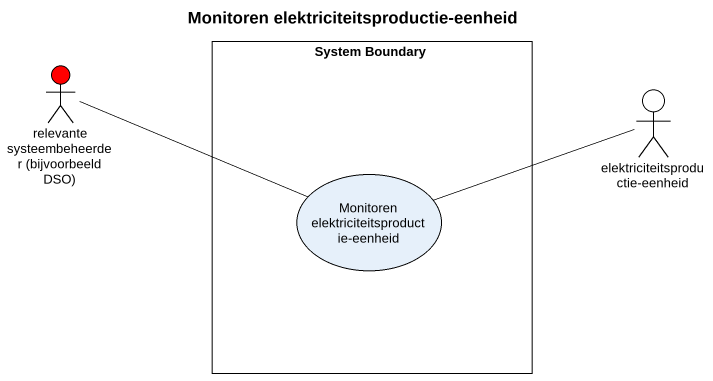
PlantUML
@startuml
title Monitoren elektriciteitsproductie-eenheid
actor "relevante systeembeheerder (bijvoorbeeld DSO)" as relevante_systeembeheerder #FF0000
rectangle "System Boundary" as System_Boundary {
  usecase "Monitoren elektriciteitsproductie-eenheid" as Monitoren
}
actor "elektriciteitsproductie-eenheid" as elektriciteitsproductie
relevante_systeembeheerder -right- Monitoren
elektriciteitsproductie -left- Monitoren
@enduml
